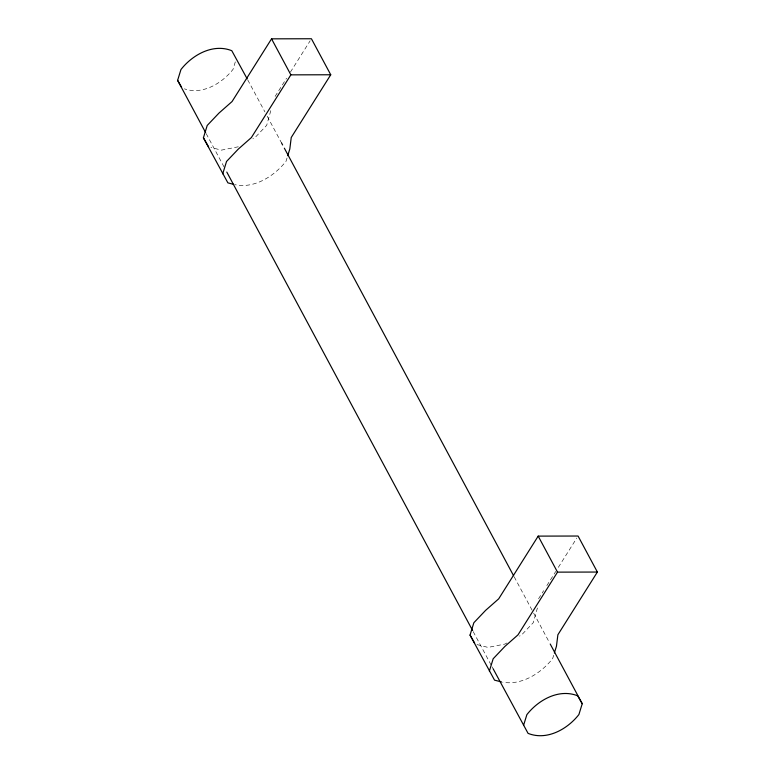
<?xml version="1.0" encoding="UTF-8"?>
<svg xmlns="http://www.w3.org/2000/svg" width="775" height="775" viewBox="0 0 775 775"><rect width="100%" height="100%" fill="white"/><g stroke="black" fill="none" stroke-linecap="round" stroke-linejoin="round"><path stroke-width="0.58" stroke-dasharray="3.88 2.91" d="M270.785 110.66L266.687 125.327L254.907 137.708L252.834 138.841M537.424 607.949L533.326 622.606L521.556 634.987L519.473 636.12M235.319 61.855L232.994 69.421C221.912 83.409 202.459 95.16 184.392 88.834M287.041 157.974L286.004 161.345C274.176 176.167 254.336 188.916 234.873 184.663M553.679 655.253L552.643 658.624C541.018 673.262 521.827 685.507 502.675 682.242M275.115 96.41L286.585 78.198M290.402 72.133L310.155 40.775M538.567 598.746L543.663 590.657M546.85 585.6L555.772 571.437M558.32 567.387L576.794 538.053M507.034 642.93L504.961 644.064L488.008 647.416L476.392 644.432M238.322 146.785L221.369 150.137L210.916 147.444M247.758 79.932L264.914 111.92M267.201 116.192L281.49 142.842M514.193 576.833L533.064 612.027M533.636 613.093L549.64 642.95M206.208 133.668L225.079 168.853M473.215 631.635L491.515 665.764M492.086 666.829L493.229 668.961"/><path stroke-width="1.16" d="M205.637 132.602L177.62 80.358L180.953 69.537C192.481 54.783 213.115 43.226 231.793 50.704L247.186 78.866M233.711 184.363L227.898 182.871L203.408 137.814L207.216 125.453L218.986 113.073L232.054 101.554L271.55 38.837L311.424 38.75L330.741 74.768L291.245 137.485L289.811 148.984L287.728 155.727M222.725 173.833L226.532 161.471L238.303 149.091L251.371 137.572L290.867 74.855L330.741 74.768M501.512 681.942L494.537 680.15L470.047 635.093L473.854 622.732L485.625 610.351L498.693 598.833L538.189 536.116L578.063 536.029L597.38 572.047L557.884 634.764L556.45 646.263L554.367 653.005M489.364 671.121L493.171 658.75L504.942 646.369L518.01 634.851L557.506 572.134L597.38 572.047M523.532 725.477L526.864 714.657C538.393 699.903 559.027 688.345 577.695 695.824L582.228 703.729L578.906 714.54C567.368 729.304 546.743 740.852 528.066 733.373L493.229 668.961M177.62 80.358L181.592 87.265M203.408 137.814L208.591 146.853M470.047 635.093L474.649 643.124M271.55 38.837L290.867 74.855M538.189 536.116L557.506 572.134M281.49 142.842L282.633 144.983M284.347 148.18L513.622 575.767M550.211 644.015L582.228 703.729M226.794 172.06L472.643 630.569"/></g></svg>
